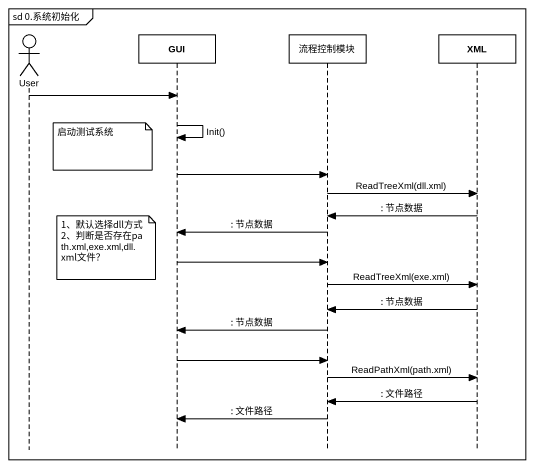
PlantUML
@startuml
mainframe sd 0.系统初始化
hide footbox
actor User
participant GUI
participant 流程控制模块
participant XML

User -> GUI
GUI -> GUI : Init()
note right of User : 启动测试系统
GUI -> 流程控制模块
流程控制模块 -> XML : ReadTreeXml(dll.xml)
XML -> 流程控制模块 : : 节点数据
流程控制模块 -> GUI : : 节点数据
note left of GUI
  1、默认选择dll方式
  2、判断是否存在path.xml,exe.xml,dll.xml文件？
end note
GUI -> 流程控制模块
流程控制模块 -> XML : ReadTreeXml(exe.xml)
XML -> 流程控制模块 : : 节点数据
流程控制模块 -> GUI : : 节点数据
GUI -> 流程控制模块
流程控制模块 -> XML : ReadPathXml(path.xml)
XML -> 流程控制模块 : : 文件路径
流程控制模块 -> GUI : : 文件路径
@enduml
